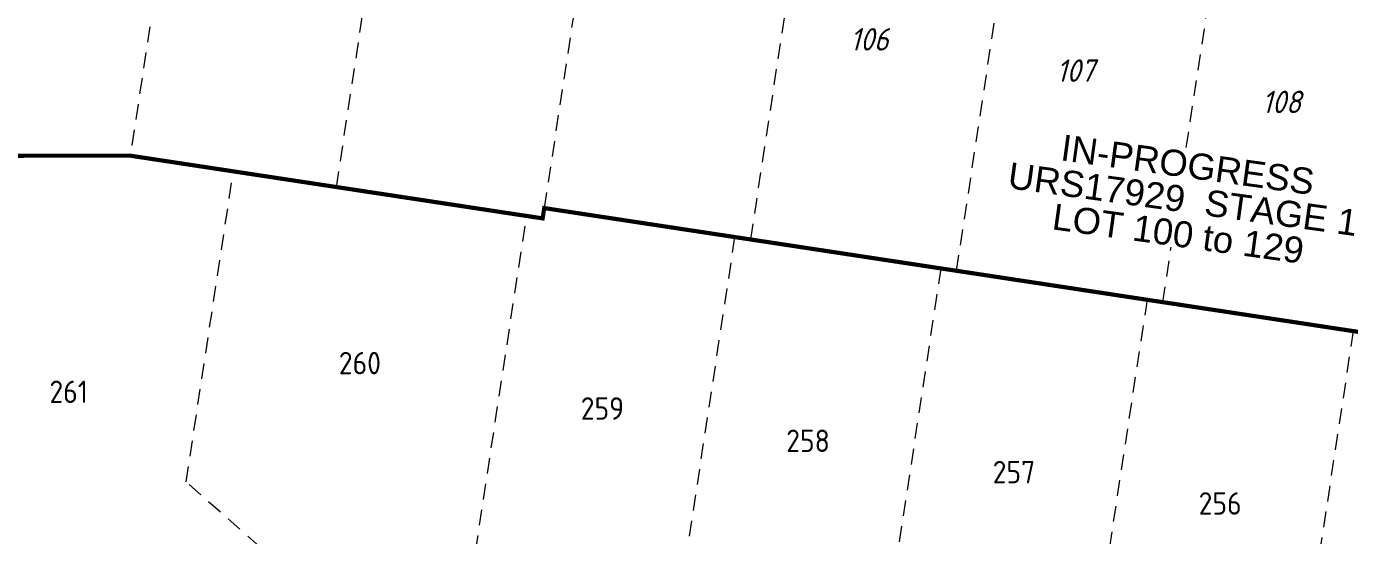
# Model space of a CAD drawing. Header units: metres. Extents: x 277548 to 280124, y 6243677 to 6246862.
# Drawn here: x 278585.5 to 278712.4, y 6245176.4 to 6245225.2 of the extents above; entities that cross this region are included whole.
import ezdxf

# ---------------------------------------------------------------- set-up
doc = ezdxf.new("R2010")
doc.units = ezdxf.units.M
for name, pattern in [('Cable New OH', [6, 4, -2]), ('Dash', [5, 3, -2]), ('PHANTOM2', [1.25, 0.625, -0.125, 0.125, -0.125, 0.125, -0.125])]:
    doc.linetypes.add(name, pattern=pattern)
doc.layers.add('_User ZSTG1-1-1', color=7, linetype='Continuous', lineweight=0, true_color=0x0000f0)
doc.layers.add('_User ZSTG2-1-1', color=7, linetype='Continuous', lineweight=0, true_color=0x0000f0)
doc.layers.add('_User ZSTG1-1-5', color=7, linetype='Continuous', lineweight=0)
doc.layers.add('Notes', color=7, linetype='Continuous')
doc.styles.add('ARIAL', font='arial.ttf', dxfattribs={"height": 2})
doc.styles.add('iecISOCP', font='isocp.shx')

msp = doc.modelspace()

# ---------------------------------------------------------------- linework, layer by layer
at = {"layer": '_User ZSTG1-1-1', "color": 252, "linetype": 'Dash', "ltscale": 0.5, "true_color": 0x878787}
for p, q in [((278601.45998, 6245252.39281), (278595.44789, 6245212.8472)), ((278615.22069, 6245209.84116), (278621.23278, 6245249.38676)), ((278641.00558, 6245246.38072), (278635.14379, 6245207.82375)), ((278660.77839, 6245243.37467), (278654.9166, 6245204.81771)), ((278674.6894, 6245201.81166), (278680.55119, 6245240.36863)), ((278694.4622, 6245198.80562), (278700.32399, 6245237.36258)), ((278595.44789, 6245212.8472), (278575.93578, 6245212.83527)), ((278615.22069, 6245209.84116), (278605.33429, 6245211.34418)), ((278634.99349, 6245206.83511), (278633.45121, 6245207.06958)), ((278654.9166, 6245204.81771), (278653.43364, 6245205.04316)), ((278674.6894, 6245201.81166), (278673.20644, 6245202.03712)), ((278694.4622, 6245198.80562), (278692.97924, 6245199.03107))]:
    msp.add_line(p, q, dxfattribs=at)
at = {"layer": '_User ZSTG2-1-1', "color": 252, "linetype": 'Dash', "ltscale": 0.5, "true_color": 0x878787}
for p, q in [((278605.33429, 6245211.34418), (278595.44789, 6245212.8472)), ((278600.80718, 6245181.56634), (278605.33429, 6245211.34418)), ((278633.45121, 6245207.06958), (278615.22069, 6245209.84116)), ((278635.14379, 6245207.82375), (278634.99349, 6245206.83511)), ((278653.43364, 6245205.04316), (278635.14379, 6245207.82375)), ((278627.81756, 6245170.01323), (278633.45121, 6245207.06958)), ((278647.57185, 6245166.4862), (278653.43364, 6245205.04316)), ((278673.20644, 6245202.03712), (278654.9166, 6245204.81771)), ((278667.34465, 6245163.48015), (278673.20644, 6245202.03712)), ((278692.97924, 6245199.03107), (278674.6894, 6245201.81166)), ((278687.11745, 6245160.47411), (278692.97924, 6245199.03107)), ((278712.75204, 6245196.02502), (278694.4622, 6245198.80562)), ((278706.89025, 6245157.46806), (278712.75204, 6245196.02502)), ((278609.71624, 6245173.72553), (278600.80718, 6245181.56634))]:
    msp.add_line(p, q, dxfattribs=at)

# ---------------------------------------------------------------- texts
at = {"layer": '_User ZSTG1-1-5', "color": 252, "linetype": 'Cable New OH', "true_color": 0x878787, "style": 'iecISOCP', "oblique": 15}
for s, p in [('106', (278664.46529, 6245222.92497)), ('107', (278684.26529, 6245219.92497)), ('108', (278703.96529, 6245216.92497))]:
    msp.add_text(s, height=2.15, dxfattribs=at).set_placement(p)
at = {"layer": '_User ZSTG1-1-5', "color": 252, "linetype": 'Cable New OH', "true_color": 0x878787, "char_height": 2.15, "attachment_point": 7, "style": 'iecISOCP', "bg_fill": 3, "box_fill_scale": 1.05, "bg_fill_color": 256, "bg_fill_transparency": 0}
for s, insert, width in [('260', (278615.44807, 6245191.88962), 3.8768895), ('261', (278587.69807, 6245189.13962), 3.5734789), ('259', (278638.64807, 6245187.53962), 3.8856207), ('258', (278658.34807, 6245184.43962), 3.8856207), ('257', (278678.14807, 6245181.43962), 3.8823465), ('256', (278697.89807, 6245178.43962), 3.8812551)]:
    msp.add_mtext(s, dxfattribs=dict(at, insert=insert, width=width))

# ---------------------------------------------------------------- next in the draw order: texts
at = {"layer": 'Notes', "color": 252, "true_color": 0x878787, "insert": (278696.39216, 6245208.66368), "char_height": 2.5, "attachment_point": 5, "rotation": 352.1388568, "line_spacing_factor": 0.8, "style": 'ARIAL', "bg_fill": 3, "box_fill_scale": 1.05, "bg_fill_color": 256, "bg_fill_transparency": 0}
msp.add_mtext('IN-PROGRESS\\PURS17929  STAGE 1\\PLOT 100 to 129', dxfattribs=at)

# ---------------------------------------------------------------- next in the draw order: linework, layer by layer
at = {"layer": 'Notes', "color": 20, "linetype": 'PHANTOM2', "ltscale": 7.5, "true_color": 0xff470a, "const_width": 0.4, "flags": 128}
msp.add_lwpolyline([(278494.0465, 6245282.30887), (278601.62036, 6245265.8967), (278601.45683, 6245265.26602), (278601.32518, 6245264.77353), (278599.53344, 6245252.68536), (279145.25413, 6245169.72015), (279149.03558, 6245165.1227), (279147.36243, 6245126.49783), (279111.26352, 6245134.42811), (278893.7627, 6245167.49461), (278772.07802, 6245187.00574), (278635.14377, 6245207.82359), (278634.99144, 6245206.83542), (278595.44789, 6245212.8472), (278575.93578, 6245212.83527), (278580.82827, 6245248.76502), (278491.1409, 6245262.39853)], close=True, dxfattribs=at)
msp.add_lwpolyline([(278491.1409, 6245262.39853), (278580.82827, 6245248.76502), (278566.8694, 6245149.14049), (278476.73864, 6245162.65024), (278469.15313, 6245108.669), (278490.58761, 6245105.68093), (278481.62159, 6245046.23023), (278519.68421, 6245040.44342), (278537.47973, 6245037.73798), (278537.83035, 6245040.04422), (278712.8503, 6245013.43606), (278718.64237, 6245051.49788), (278726.85868, 6245050.12118), (278729.13217, 6245065.07548), (278732.30009, 6245085.91305), (278732.31704, 6245097.45294), (278751.35871, 6245095.30822), (278812.84224, 6245085.96092), (278827.54905, 6245085.36041), (278876.98037, 6245078.50613), (279083.60407, 6245047.09327), (279090.03231, 6245046.11599), (279144.98476, 6245027.52503, 0.130972358), (279149.70392, 6245088.12442), (279153.18627, 6245168.51426), (279145.25411, 6245169.72018), (279149.03558, 6245165.1227), (279147.36236, 6245126.49632), (279111.26352, 6245134.42811), (278893.7627, 6245167.49461), (278772.07802, 6245187.00574), (278635.14377, 6245207.82359), (278634.99144, 6245206.83542), (278595.44789, 6245212.8472), (278575.93578, 6245212.83527), (278580.82827, 6245248.76502), (278491.1409, 6245262.39853)], format="xyb", close=True, dxfattribs=at)

doc.saveas('drawing.dxf')
